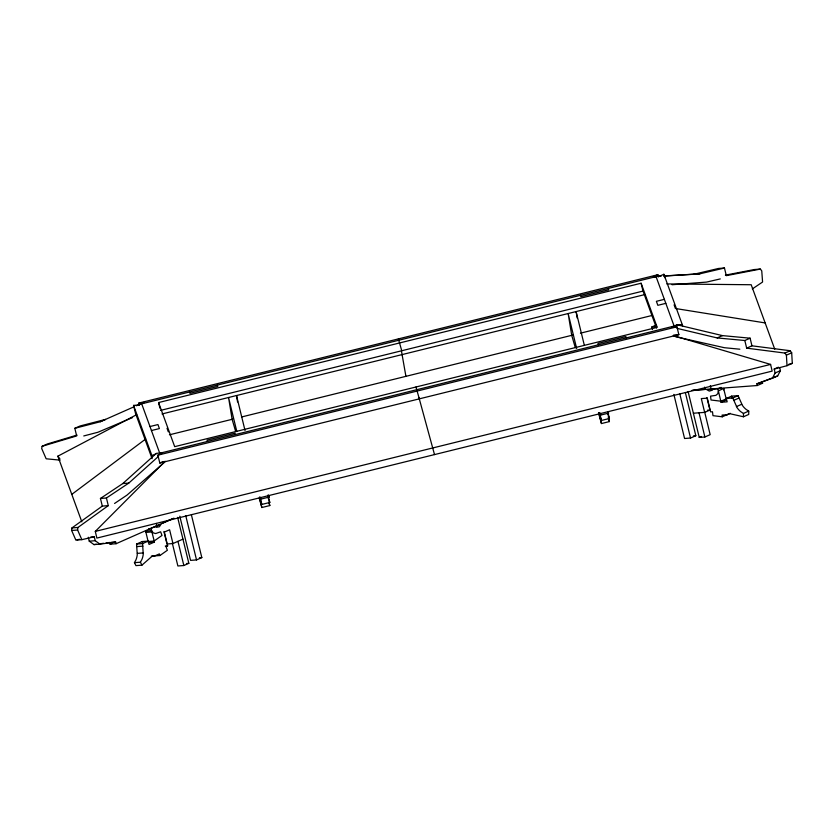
<?xml version="1.0" encoding="UTF-8"?>
<svg xmlns="http://www.w3.org/2000/svg" width="834" height="834" viewBox="0 0 834 834"><rect width="100%" height="100%" fill="white"/><g stroke="black" fill="none" stroke-linecap="round" stroke-linejoin="round"><path stroke-width="1.25" d="M106.054 542.965L109.671 542.475L110.088 544.164L116.062 543.716L115.645 542.027L99.944 544.143L95.232 540.713L94.273 536.794L81.847 539.661L75.873 540.109L71.641 530.466L71.943 527.932L102.311 506.092L108.284 505.633L106.429 498.002L128.79 483.094L158.533 456.344M81.847 539.661L77.614 530.017L77.927 527.484L108.284 505.633M77.03 435.077L47.402 443.959L42.117 446.294L41.7 448.536L46.151 458.783L60.121 460.139M692.011 390.364L757.303 385.527L756.897 383.828L772.388 378.25L775.14 372.986L780.436 370.65L779.717 367.711M772.388 378.25L777.674 375.915L780.436 370.65M163.933 531.466L166.988 543.997L172.961 543.549L169.604 529.767L164.319 532.102L167.665 545.843L166.018 546.562L167.363 550.273L159.961 555.517L159.377 553.901L154.915 555.871L152.226 556.132L141.916 565.171L135.942 565.619L134.441 562.648L135.879 560.01A15.471 10.571 85.7 0 0 137.266 554.693L136.567 544.049L142.27 541.537L148.254 541.089L149.067 544.446L154.457 542.037L150.985 528.287L160.879 524.461L159.409 526.754L156.26 527.349L155.51 526.296M134.441 562.648L140.425 562.199L141.853 559.562A15.471 10.571 85.7 0 0 143.25 554.245L142.551 543.601L148.254 541.089M673.184 335.581L770.595 364.416L772.159 371.109L96.859 538.086L95.295 531.404L165.142 461.212M102.311 506.092L100.445 498.461L122.817 483.543L156.396 453.342L162.369 452.893M164.642 462.182L127.039 495.083L114.571 503.465M71.797 494.374L145.658 439.018M752.331 288.918L762.578 282.028L761.755 270.883L760.389 269.08L754.416 269.528L725.392 275.126M81.826 521.834L57.838 456.188L136.682 414.644M42.117 446.294L76.676 435.932L74.82 428.301L100.236 421.754L133.982 406.804M136.317 405.772L143.928 402.405L138.642 404.74M74.82 428.301L80.106 425.966L105.532 419.419L100.236 421.754M152.393 457.585L151.913 455.614L156.469 453.613M682.702 326.448L682.222 324.489L677.083 324.874L671.797 327.209L676.937 326.824L678.855 334.674L159.805 463.026L157.887 455.166L162.442 453.164L160.045 453.342M159.805 463.026L163.214 461.515M658.453 276.961L657.901 274.72L653.356 276.732L659.329 276.283L663.874 274.271L682.222 324.489M110.088 544.164L112.465 543.111M116.062 543.716L172.044 518.988M162.182 523.345L173.931 518.164M652.469 329.493L651.854 326.97L656.431 324.958M172.961 543.549L182.938 539.139M672.027 327.157L677.312 324.833L722.463 335.612L750.11 338.187L751.955 345.818L790.225 350.728L791.695 352.834L792.3 363.374L787.015 365.699L774.192 369.055L775.14 372.986M172.273 543.007L177.871 565.973L183.845 565.525L188.838 563.325L177.642 517.382M179.79 516.183L190.559 560.375L196.532 559.927L201.818 557.592L191.382 514.766M677.041 328.356L717.177 337.937L722.463 335.612M717.177 337.937L744.814 340.512L750.11 338.187M744.814 340.512L746.67 348.153L751.955 345.818M746.67 348.153L784.94 353.063L790.225 350.728M787.015 365.699L786.41 355.159L791.695 352.834M693.377 413.216L704.657 412.382L701.311 398.6L707.284 398.152L710.62 411.892L712.486 411.756L712.966 415.666L722.265 416.802L722.056 415.092L727.092 414.717L729.698 413.664L743.459 416.771L748.744 414.446L748.734 411.099L746.18 409.442A15.471 10.988 66.2 0 1 742.406 405.407L738.069 395.66L731.626 396.14L726.341 398.475L727.154 401.832L721.045 402.269L717.897 388.78L721.076 387.383M723.631 388.508L718.345 390.844L717.865 393.638L715.947 395.337L710.547 396.14L711.016 400.007L720.92 401.206L726.206 398.881L723.631 388.508L723.704 389.905M774.192 369.055L778.424 367.189M756.897 383.828L777.674 375.915M757.303 385.527L762.589 383.192L762.182 381.503M721.045 402.269L726.341 399.934L726.206 398.881M726.341 398.475L732.784 397.995L738.069 395.66M704.657 412.382L709.942 410.047L706.898 397.526M733.607 400.414L738.893 398.079M736.391 406.617L741.687 404.292M722.265 416.802L727.55 414.467M727.092 414.717L730.271 413.32M732.784 397.995L737.12 407.743A15.471 10.988 66.2 0 0 740.884 411.777L743.448 413.435L748.734 411.099M673.862 394.399L684.568 438.496L690.542 438.048L695.827 435.723L685.412 392.783M688.092 391.459L699.246 437.402L701.363 436.474M699.246 437.402L704.886 436.985L710.172 434.66L704.594 411.683M132.554 417.573L97.932 432.252L83.754 435.953M788.808 364.281L792.3 363.374M139.403 405.314L138.851 403.072L657.901 274.72M158.575 402.551L641.096 283.237L657.213 327.345L174.692 446.659L158.575 402.551L159.94 408.16M160.493 410.401L643.014 291.087L656.514 328.043M162.025 413.956L645.151 294.496M149.974 426.539L157.939 424.569L159.398 428.572L151.434 430.542M664.354 299.354L656.389 301.314L657.849 305.317L665.813 303.347M169.427 434.806L232.665 419.179M241.516 416.99L572.843 335.059M580.433 333.183L652.511 315.356M157.887 455.166L676.937 326.824M95.295 531.404L770.595 364.416M268.694 495.594L269.059 497.085L261.094 499.055L260.729 497.564M599.844 412.767L600.689 415.082L608.653 413.111L608.288 411.621M259.52 497.241L261.834 504.434L269.799 502.464L268.277 496.209M599.114 413.268L601.439 420.461L609.404 418.491L607.882 412.236M259.186 497.961L261.855 507.52L269.82 505.55L268.955 501.985M598.51 412.861L601.46 423.547L609.425 421.577L608.267 416.812M663.655 276.064L693.909 274.261L718.491 268.465L724.465 268.027L726.32 275.658L760.389 269.08M693.909 274.261L699.882 273.813L724.465 268.027M720.305 278.91L706.565 282.09L672.037 284.728M77.114 539.827L79.605 539.254M88.3 537.242L89.259 541.172L93.971 544.592L96.39 544.268M98.798 543.935L103.635 543.288M673.716 335.059L678.855 334.674M138.851 403.072L143.99 402.676L138.705 405.011L133.565 405.397L135.483 413.257L152.08 458.69M122.817 483.543L128.79 483.094M100.445 498.461L106.429 498.002M71.943 527.932L77.927 527.484M71.641 530.466L77.614 530.017M148.681 528.798L151.069 528.62M145.637 531.102L151.621 530.653L153.279 532.916L155.687 533.552L160.639 531.8L161.984 535.449L154.092 541.037L148.118 541.495L145.637 531.102L146.2 532.373L152.184 531.925M90.687 537.065L94.273 536.794M89.259 541.172L95.232 540.713M110.87 542.392L115.645 542.027M93.971 544.592L99.944 544.143M154.457 542.037L148.483 542.496L148.118 541.495M136.567 544.049L142.551 543.601M136.964 546.583L142.937 546.134M165.278 546.02L167.665 545.843M137.381 553.369L143.354 552.921M151.329 556.142L159.961 555.517M199.43 557.769L201.818 557.592M186.441 563.503L188.838 563.325M659.548 276.221L653.575 276.669L661.133 276.21M651.854 326.97L656.639 326.615M760.035 383.379L762.589 383.192M692.835 390.312L705.157 389.395L704.615 387.153M707.441 410.234L709.942 410.047M693.44 435.901L695.827 435.723M664.594 275.918L699.882 273.813M666.814 283.925L751.194 284.738L774.744 349.185M739.852 349.206L724.412 347.715L675.53 336.728M675.519 308.517L765.153 322.925M57.838 456.188L59.944 458.94M784.94 353.063L786.41 355.159M140.425 562.199L141.916 565.171M674.091 304.837L675.404 308.424M608.267 288.449L608.757 289.784L580.881 296.675L580.391 295.34M626.334 337.885L625.844 336.55L597.968 343.441L598.458 344.776M607.694 413.8L609.404 418.491M398.381 338.896L401.748 350.749M415.957 386.997L419.325 398.85M268.204 494.771L269.059 497.085M268.089 497.773L269.799 502.464M217.33 385.11L217.82 386.444L189.943 393.335L189.464 392.011M235.397 434.556L234.917 433.221L207.04 440.112L207.52 441.447M167.029 428.28L168.332 431.866M133.565 405.397L151.913 455.614M608.393 418.741L609.425 421.577M269.132 503.663L269.82 505.55M418.991 397.755L434.514 454.593M401.488 351.218L405.918 376.332M663.874 274.271L664.698 277.639M641.096 283.237L643.014 291.087M584.332 345.297L576.106 311.572L577.159 317.983M600.324 413.591L600.689 415.082M599.604 412.955L601.439 420.461M598.843 412.83L601.46 423.547M576.669 348.518L568.142 313.542L571.728 335.331L575.314 347.736M245.029 430.521L236.512 395.545L237.565 401.957M260.01 496.928L261.834 504.434M259.541 497.992L261.855 507.52M236.762 431.241L228.547 397.516L232.133 419.304L235.72 431.71M185.763 515.725L196.532 559.927M177.955 541.349L183.845 565.525M156.354 523.439L156.896 525.681M142.27 541.537L142.822 543.778M731.626 396.14L732.169 398.381M717.897 388.78L706.888 389.759L709.317 391.094L712.507 390.124L712.705 388.832M710.318 385.579L711.141 388.946M699.017 412.799L704.886 436.985M679.814 393.846L690.542 438.048M743.448 413.435L743.459 416.771M656.056 276.627L141.676 403.823L159.742 453.258L674.122 326.073L656.056 276.627"/></g></svg>
